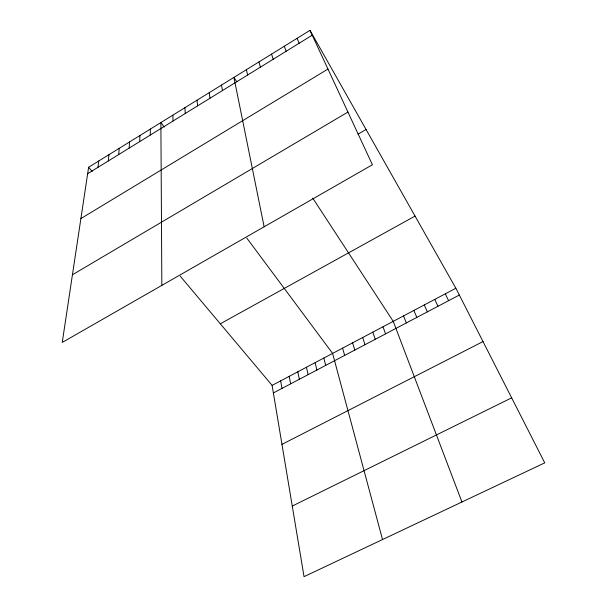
<?xml version="1.0" encoding="UTF-8"?>
<svg xmlns="http://www.w3.org/2000/svg" width="607" height="607" viewBox="0 0 607 607"><rect width="100%" height="100%" fill="white"/><g stroke="black" fill="none" stroke-linecap="round" stroke-linejoin="round"><path stroke-width="0.91" d="M150.263 135.08L150.377 129.063M139.678 141.613L139.936 135.52M129.147 148.1L129.557 141.939M118.684 154.557L119.23 148.328M108.281 160.976L108.972 154.671M97.939 167.35L98.766 160.984M88.622 167.251L62.248 342.431L372.41 164.763L309.995 30.35L88.622 167.251L92.203 171.508M87.658 173.693L312.233 35.176M80.898 218.581L327.97 69.061M72.438 274.766L347.94 112.075M358.039 134.162L366.067 129.481M220.311 323.797L415.051 216.084M272.118 385.384L455.865 288.249L544.752 462.853L304.039 576.65L272.118 385.384L180.233 276.155M273.378 392.934L459.324 295.04M281.959 444.37L483.013 341.574M292.255 506.071L511.655 397.843M164.239 127.083L160.885 122.568L161.849 285.381M246.791 238.05L332.606 353.411L382.531 539.54M236.836 81.869L233.915 77.4L264.128 226.79M312.764 198.125L393.237 321.353L461.942 501.997M309.995 30.35L455.865 288.249M445.288 293.841L448.611 300.685M434.764 299.403L437.958 306.292M424.301 304.934L427.366 311.869M413.891 310.435L416.827 317.415M297.096 38.324L299.137 43.256M403.534 315.913L406.349 322.932M284.281 46.246L286.132 51.276M383.002 326.771L385.559 333.873M372.812 332.15L375.255 339.305M271.564 54.114L273.218 59.243M362.683 337.507L364.997 344.7M352.599 342.841L354.799 350.064M342.576 348.137L344.655 355.406M258.931 61.929L260.395 67.149M323.842 358.039L325.701 365.384M246.381 69.691L247.656 75.01M315.124 362.652L316.877 370.027M306.444 367.243L308.098 374.656M297.802 371.81L299.357 379.254M289.198 376.355L290.654 383.836M280.639 380.877L281.997 388.397M221.54 85.056L222.45 90.557M209.24 92.659L209.976 98.251M197.032 100.208L197.586 105.891M184.9 107.712L185.279 113.479M172.851 115.163L173.056 121.021"/></g></svg>
